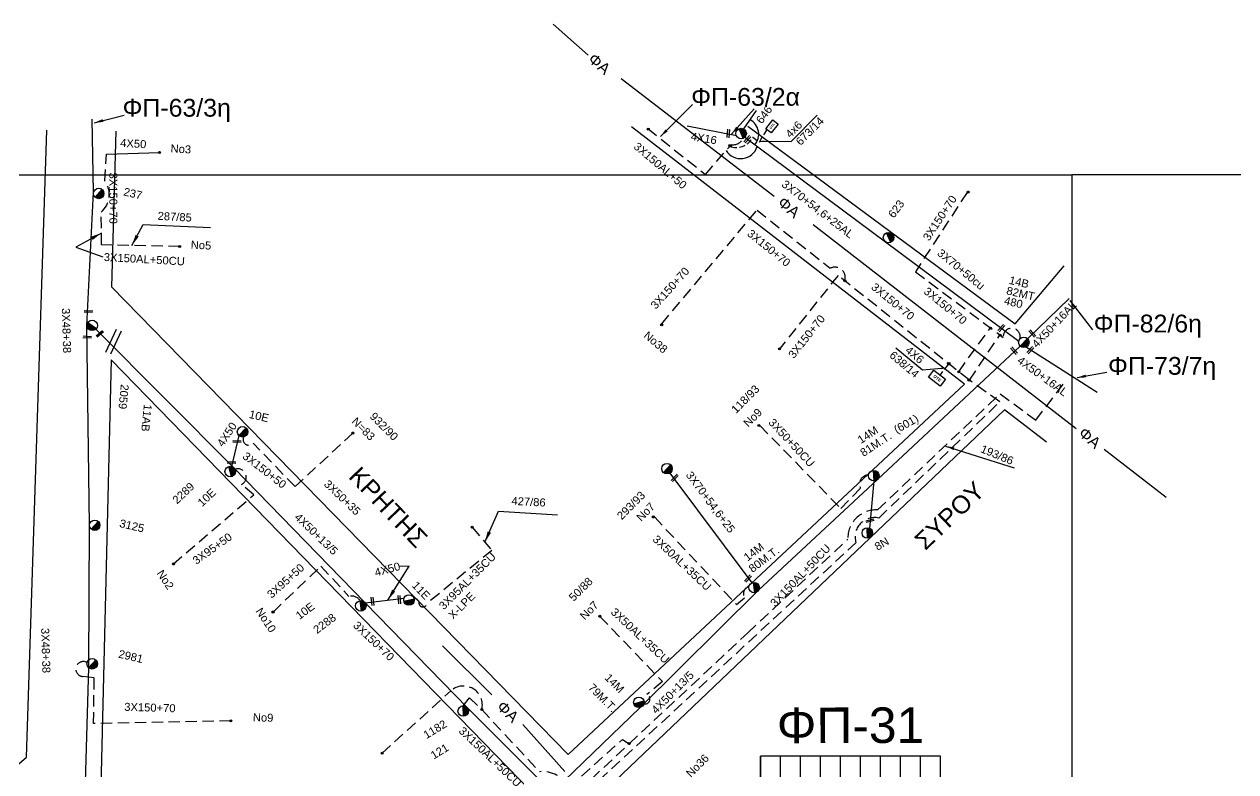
# Model space of a CAD drawing. Header units: millimetres. Extents: x 745 to 5694, y 762 to 3401.
# Drawn here: x 2838.3 to 3110.7, y 1757.3 to 1925.4 of the extents above; entities that cross this region are included whole.
import ezdxf
from ezdxf.enums import TextEntityAlignment as Align

# ---------------------------------------------------------------- set-up
doc = ezdxf.new("R2010")
doc.units = ezdxf.units.MM
doc.linetypes.add('DASHED', pattern=[19.05, 12.7, -6.35])
for name, color, linetype in [('Pillar OTE', 7, 'Continuous'), ('Άγνωστα', 7, 'Continuous'), ('Ασφαλειοκιβώτια Χ.Τ 9 αναχωρήσεων', 7, 'Continuous'), ('Γυμνά εναέρια ΧΤ και ΦΟΠ (3Φ)   4x50+16AL', 7, 'Continuous'), ('Εναέρια παροχή ΧΤ 4x16', 7, 'SYN_LINE'), ('Επιγραφές - Σχήματα', 7, 'Continuous'), ('Καλώδια ΧΤ   3x150+50AL', 7, 'DASHED'), ('Καλώδια ΧΤ   3x150AL+50CU', 7, 'DASHED'), ('Μηχανική τομή', 7, 'Continuous'), ('Στύλος ΦΜ', 7, 'Continuous'), ('Στύλος ΦΜ @ 1', 7, 'Continuous'), ('Συνδέσεις', 7, 'Continuous'), ('Συνεστραμμένα ΧΤ   3x70+54.6+25 AL', 7, 'SYN_LINE'), ('Τομή', 7, 'Continuous'), ('Υπόβαθρο ΔΕΗ', 7, 'Continuous'), ('Υπόγεια καλώδια Παροχών ΧΤ   4x6', 7, 'DASHED')]:
    doc.layers.add(name, color=color, linetype=linetype)
doc.styles.add('arial', font='arial.ttf')
doc.styles.get("Standard").update_dxf_attribs({"font": 'arial.ttf'})
doc.linetypes.add('SYN_LINE', pattern='A,0.5,-0.0001,["/\\/\\/\\/",Standard,S=0.1,R=0,X=0,Y=-0.05],-0.25', length=0.7501)
doc.dimstyles.new('ISO-25', dxfattribs={"dimtxt": 2.5, "dimasz": 2.5, "dimexe": 1.25, "dimexo": 0.625, "dimtad": 1, "dimtxsty": 'Standard', "dimcen": 2.5, "dimadec": 0, "dimazin": 0, "dimtfac": 1, "dimtmove": 0, "dimatfit": 3, "dimfxl": 1, "dimarcsym": 0})

# ---------------------------------------------------------------- blocks, each defined once
blk = doc.blocks.new('ΥΠΑΡΧΩΝ ΤΣΙΜΕΝΤΕΝΙΟΣ ΣΤΥΛΟΣ')
at = {"layer": 'Στύλος ΦΜ'}
blk.add_hatch(color=256, dxfattribs=at).paths.add_polyline_path([(-1.29, -2.28, 0.574793), (2.62, 0, 0.268822), (1.3, 2.27)])
blk.add_line((-1.29, -2.28), (1.3, 2.27), dxfattribs=at)
blk.add_circle((0, 0), 2.62, dxfattribs=at)
at = {"layer": 'Στύλος ΦΜ', "flags": 4}
for tag, p in [('ΑΡΙΘΜΟΣ', (-4.68, 8.05)), ('ΤΥΠΟΣ', (-4.91, 3.03))]:
    blk.add_attdef(tag, p, '', height=4, dxfattribs=at)
blk = doc.blocks.new('_ΣΥΝΔΕΣΗ')
at = {"layer": 'Συνδέσεις', "linetype": 'SYN_LINE', "ltscale": 40}
blk.add_hatch(color=256, dxfattribs=at).paths.add_polyline_path([(0.5, -0.01, 1), (-0.5, -0.01, 1)])
at = {"layer": 'Συνδέσεις'}
blk.add_circle((0, -0.01), 0.5, dxfattribs=at)
blk = doc.blocks.new('ΑΣΦΑΛΕΙΟΚΙΒΩΤΙΟ ΥΠΟΣΤΑΘΜΟΥ 9 ΑΝΑΧΩΡΗΣΕΩΝ')
at = {"layer": 'Ασφαλειοκιβώτια Χ.Τ 9 αναχωρήσεων', "ltscale": 40}
for p, q in [((-23.8, 40.36), (24.02, 40.36)), ((-9.72, 40.36), (-9.72, -40.64)), ((9.94, 40.36), (9.94, -40.64)), ((-23.8, 31.36), (24.02, 31.36)), ((-23.8, 22.36), (24.02, 22.36)), ((-23.8, 13.36), (24.02, 13.36)), ((-23.8, 4.36), (24.02, 4.36)), ((-23.8, -4.64), (24.02, -4.64)), ((-23.8, -13.64), (24.02, -13.64)), ((-23.8, -22.64), (24.02, -22.64)), ((-23.8, -31.64), (24.02, -31.64))]:
    blk.add_line(p, q, dxfattribs=at)
at = {"layer": 'Ασφαλειοκιβώτια Χ.Τ 9 αναχωρήσεων'}
blk.add_lwpolyline([(-23.8, -40.64), (24.02, -40.64), (24.02, 40.36), (-23.8, 40.36)], close=True, dxfattribs=at)
for s, p in [('1', (-17.96, 37.74)), ('2', (-17.96, 29.17)), ('3', (-17.96, 20.09)), ('4', (-17.96, 11.07)), ('5', (-17.96, 2.06)), ('6', (-17.96, -7.08)), ('7', (-17.96, -15.32)), ('8', (-17.96, -25)), ('9', (-17.96, -33.7))]:
    blk.add_text(s, height=3.6, rotation=270, dxfattribs=at).set_placement(p)
at = {"layer": 'Ασφαλειοκιβώτια Χ.Τ 9 αναχωρήσεων', "ltscale": 40}
for tag, height, p in [('ΟΝΟΜΑ', 5, (-0.16, 44.31)), ('ΚΕΙΜΕΝΟ 1', 2, (17.06, 35.59)), ('ΚΕΙΜΕΝΟ 2', 2, (17.06, 26.88)), ('ΚΕΙΜΕΝΟ 3', 2, (17.06, 17.69)), ('ΚΕΙΜΕΝΟ 4', 2, (17.06, 8.71)), ('ΚΕΙΜΕΝΟ 5', 2, (17.06, -0.13)), ('ΚΕΙΜΕΝΟ 6', 2, (17.06, -9.05)), ('ΚΕΙΜΕΝΟ 7', 2, (17.06, -18.13)), ('ΚΕΙΜΕΝΟ 8', 2, (17.06, -26.85)), ('ΚΕΙΜΕΝΟ 9', 2, (17.06, -35.99)), ('ΣΧ', 2, (-0.1, -42.64))]:
    blk.add_attdef(tag, text='', height=height, dxfattribs=at).set_placement(p, align=Align.MIDDLE_CENTER)
blk = doc.blocks.new('ΜΗΧΑΝΙΚΗ ΤΟΜΗ')
at = {"layer": 'Μηχανική τομή', "ltscale": 40}
for p, q in [((-1.89, 0.78), (1.89, 0.78)), ((1.89, 0), (-1.89, 0))]:
    blk.add_line(p, q, dxfattribs=at)
blk = doc.blocks.new('ΤΟΜΗ')
at = {"layer": 'Τομή', "ltscale": 40}
for p, q in [((-5.68, 0), (5.68, 0)), ((5.68, -2.33), (-5.68, -2.33))]:
    blk.add_line(p, q, dxfattribs=at)
blk = doc.blocks.new('PILLAR ΟΤΕ')
at = {"layer": 'Pillar OTE', "ltscale": 40}
blk.add_lwpolyline([(-3.31, 2.02), (3.39, 2.02), (3.39, -1.99), (-3.31, -1.99)], close=True, dxfattribs=at)
at = {"layer": 'Pillar OTE', "insert": (-1.81, 0.71), "char_height": 1.3575, "width": 109.961, "attachment_point": 1}
blk.add_mtext('{\\fArial|b1|i0|c161|p34;OTE}', dxfattribs=at)
blk = doc.blocks.new('TSONTA XT1')
at = {"ltscale": 40}
h = blk.add_hatch(color=256, dxfattribs=at)
h.dxf.hatch_style = 1
h.paths.add_polyline_path([(595.96, 2487.66), (597.07, 2488.77), (595.96, 2489.87), (594.85, 2488.77)])
blk.add_lwpolyline([(594.85, 2488.77), (595.96, 2489.87), (597.07, 2488.77), (595.96, 2487.66)], close=True, dxfattribs=at)

msp = doc.modelspace()

# ---------------------------------------------------------------- linework, layer by layer
at = {"layer": 'Άγνωστα', "color": 5}
msp.add_line((3063.21, 1853.09), (3079.56, 1842.61), dxfattribs=at)
at = {"layer": 'Άγνωστα', "color": 6}
for points in [[(2851.42, 1731.67), (2852.81, 1780.69), (2852.99, 1812.72), (2852.42, 1857.65), (2853.92, 1887.61), (2853.61, 1904.08)], [(2856.81, 1896.18), (2868.73, 1896.58)]]:
    msp.add_lwpolyline(points, dxfattribs=at)
at = {"layer": 'Άγνωστα', "color": 6, "linetype": 'DASHED', "ltscale": 0.2}
for points in [[(3050.32, 1887.59), (3038.7, 1869.73)], [(2981.65, 1858.04), (3003.11, 1883.59)], [(2873.26, 1875.42), (2855.69, 1875.76)], [(3021.3, 1868.89), (3008.29, 1852.57)], [(3050.85, 1845.33), (3021.3, 1868.89)], [(3048.43, 1847.25), (3055.55, 1857.12)], [(3050.85, 1845.33), (3057.69, 1855.52)], [(3030.48, 1814.34), (3057.69, 1840.47), (3050.85, 1845.33)], [(3001.25, 1728.72), (2995.27, 1723.28), (2974.32, 1743.61), (2964.81, 1752.77), (3025.33, 1808.78)]]:
    msp.add_lwpolyline(points, dxfattribs=at)
for points in [[(3003.11, 1883.59), (3019.56, 1870.51, -0.678699), (3022.81, 1867.69, 7.534604)], [(3038.7, 1869.73), (3058.46, 1854.94, -1.200751), (3062.19, 1854.64, -16.111255)], [(2884.76, 1768.7), (2853.91, 1768.12), (2854.04, 1778.4), (2851.42, 1778.69, -1.23551), (2852.46, 1781.82, -0.193823)]]:
    msp.add_lwpolyline(points, format="xyb", dxfattribs=at)
at = {"layer": 'Άγνωστα', "color": 2}
for points in [[(2956.3, 1753.32), (2938.03, 1771.53), (2914.95, 1795.29), (2885.47, 1825.61), (2854.43, 1856.83)], [(2886.6, 1832.87), (2884.91, 1825.93)], [(2914.96, 1795.28), (2923.73, 1796.32)]]:
    msp.add_lwpolyline(points, dxfattribs=at)
at = {"layer": 'Άγνωστα', "color": 5}
msp.add_lwpolyline([(2957.64, 1753.2), (2976.8, 1771.73), (3003.45, 1798.11), (3030.16, 1823), (3062.28, 1853)], dxfattribs=at)
at = {"layer": 'Άγνωστα', "color": 2, "linetype": 'DASHED', "ltscale": 0.2}
for points in [[(3002.05, 1727.91), (2994.19, 1720.49), (2974.32, 1741.43), (2963.06, 1753.02), (2974.35, 1763.58), (3001, 1788.51), (3023.51, 1809.58, -0.440031), (3030.18, 1816.16), (3057.75, 1842.3), (3065.75, 1836.35), (3072.34, 1844.94)], [(2899.22, 1821.4), (2889.81, 1831.14, -0.875013), (2887.67, 1832.59, 7.963131)], [(2871.86, 1804), (2889.95, 1819.58), (2887.19, 1821.89, 0.977335), (2885.7, 1825.26, -2.599209)], [(2939.05, 1812.26), (2943.45, 1807.04), (2928.86, 1795.1, -1.082619), (2927.1, 1795.51, 0.313282), (2925.97, 1796.19, 2.684635)], [(2918.78, 1761.43), (2934.22, 1775.44, -0.743987), (2941.2, 1771.24, 0.753769)], [(2936.99, 1772.09), (2938.45, 1773.91), (2941.2, 1771.24), (2954.16, 1757.26, -0.305813), (2960.82, 1753.72), (2972.82, 1764.52), (2974.35, 1763.58)]]:
    msp.add_lwpolyline(points, format="xyb", dxfattribs=at)
msp.add_lwpolyline([(2912.23, 1833.45), (2899.22, 1821.4)], dxfattribs=at)
at = {"layer": 'Άγνωστα', "color": 5, "linetype": 'DASHED', "ltscale": 0.2}
for points in [[(3003.75, 1835.13), (3021.92, 1816.48), (3026.35, 1821.04, -0.557348), (3028.19, 1824.03, -2.996511)], [(2980.01, 1814.57), (2998.46, 1794.9), (3000.29, 1796.42, -0.518585), (3001.26, 1798.88, 23.387656)], [(2967.76, 1792.22), (2981.82, 1777.57), (2978.29, 1774.62, -0.942681), (2977.65, 1772.54, 2.916205)]]:
    msp.add_lwpolyline(points, format="xyb", dxfattribs=at)
at = {"layer": 'Άγνωστα', "color": 5, "linetype": 'SYN_LINE', "ltscale": 20}
msp.add_lwpolyline([(2983.49, 1824.45), (3001.93, 1799.75)], dxfattribs=at)
at = {"layer": 'Άγνωστα', "color": 5, "linetype": 'SYN_LINE', "ltscale": 10}
msp.add_lwpolyline([(3028.49, 1811.99), (3029.43, 1822.69)], dxfattribs=at)
at = {"layer": 'Άγνωστα', "color": 6, "linetype": 'DASHED', "ltscale": 0.2}
msp.add_arc((3029.51, 1810.07), 4.37, 77.193, 197.1693, dxfattribs=at)
at = {"layer": 'Γυμνά εναέρια ΧΤ και ΦΟΠ (3Φ)   4x50+16AL', "color": 85}
msp.add_line((3063.88, 1854.61), (3073.26, 1863.69), dxfattribs=at)
at = {"layer": 'Εναέρια παροχή ΧΤ 4x16', "color": 133, "linetype": 'Continuous'}
msp.add_line((2998.49, 1900.3), (2987.39, 1902.49), dxfattribs=at)
at = {"layer": 'Επιγραφές - Σχήματα', "color": 85, "ltscale": 0.2}
for p, q in [((2957.25, 1925.41), (2965.13, 1918.43)), ((2972.53, 1913.23), (3006.97, 1886.77)), ((3015.72, 1880.33), (3074.86, 1834.5)), ((3081.12, 1829.82), (3095.06, 1819.02)), ((2932.4, 1785.56), (2943.49, 1774.59)), ((2950.43, 1767.91), (2959.89, 1757.32))]:
    msp.add_line(p, q, dxfattribs=at)
at = {"layer": 'Επιγραφές - Σχήματα'}
msp.add_lwpolyline([(780.39, 1891.51), (3073.89, 1891.51), (3073.89, 778.3), (780.39, 778.3)], close=True, dxfattribs=at)
at = {"layer": 'Επιγραφές - Σχήματα', "ltscale": 10}
msp.add_lwpolyline([(3073.89, 778.3), (3313.76, 778.3), (3313.76, 1891.51), (3073.89, 1891.51)], dxfattribs=at)
at = {"layer": 'Επιγραφές - Σχήματα', "color": 2, "linetype": 'DASHED', "ltscale": 0.2}
msp.add_lwpolyline([(2894.26, 1793.19), (2905.03, 1803.51), (2911.33, 1796.72)], dxfattribs=at)
at = {"layer": 'Επιγραφές - Σχήματα', "ltscale": 0.2}
for centre, radius, start, end in [((2999.79, 1900.67), 3.68, 319.5631, 61.7745), ((2999.43, 1899.06), 3.87, 211.7457, 342.467)]:
    msp.add_arc(centre, radius, start, end, dxfattribs=at)
at = {"layer": 'Επιγραφές - Σχήματα', "color": 2, "linetype": 'DASHED', "ltscale": 0.2}
msp.add_arc((2911.92, 1794.46), 2.33, 33.5447, 104.7632, dxfattribs=at)
at = {"layer": 'Καλώδια ΧΤ   3x150+50AL', "color": 133, "linetype": 'DASHED', "ltscale": 0.2}
msp.add_lwpolyline([(2978.52, 1901.93), (2991.48, 1891.64), (2997.26, 1898.32, 0.315314), (3000.06, 1899.78, 0.190396)], format="xyb", dxfattribs=at)
at = {"layer": 'Καλώδια ΧΤ   3x150AL+50CU', "color": 6, "ltscale": 0.2}
msp.add_lwpolyline([(2855.69, 1875.76), (2855.64, 1883.17, 0.386892), (2856.47, 1890.19), (2856.81, 1896.18)], format="xyb", dxfattribs=at)
at = {"layer": 'Συνεστραμμένα ΧΤ   3x70+54.6+25 AL', "color": 133, "ltscale": 20}
msp.add_line((3000.11, 1901.85), (3002.94, 1905.97), dxfattribs=at)
msp.add_lwpolyline([(3000.32, 1899.97), (3031.96, 1876.46), (3061.93, 1854.13)], dxfattribs=at)
at = {"layer": 'Υπόβαθρο ΔΕΗ'}
for points in [[(3010.77, 1899.05), (3016.6, 1904.95)], [(2756.66, 1900.76), (2723.11, 1868.35), (2831.49, 1754.26), (2838.83, 1760.54), (2843.39, 1901.55)], [(2858.92, 1901.39), (2857.96, 1866.35), (2960.62, 1761.17), (3049.74, 1844.42), (2974.9, 1902.32)], [(3001.02, 1902.49), (3061.11, 1858.03), (3072.15, 1871.08)], [(3040.31, 1847.59), (3034.3, 1852.53)], [(2857.85, 1849.93), (2855.02, 1732.18), (2890.29, 1695.8), (2952.35, 1752.77), (2857.85, 1849.93)], [(3068.15, 1831.43), (3058.72, 1838.71), (2968.07, 1752.21), (3058.75, 1659.73), (3069.04, 1662.73)]]:
    msp.add_lwpolyline(points, dxfattribs=at)
at = {"layer": 'Υπόγεια καλώδια Παροχών ΧΤ   4x6', "color": 133, "linetype": 'DASHED', "ltscale": 0.1}
msp.add_lwpolyline([(2997.29, 1897.84, 0.365479), (3002.12, 1900.02), (3003.61, 1898.91), (3005.32, 1901.67)], format="xyb", dxfattribs=at)
at = {"layer": 'Υπόγεια καλώδια Παροχών ΧΤ   4x6', "color": 6, "linetype": 'DASHED', "ltscale": 0.1}
msp.add_lwpolyline([(3045.99, 1848.76), (3044.23, 1846.57)], dxfattribs=at)

# ---------------------------------------------------------------- block references
at = {"layer": 'Pillar OTE'}
for p, xscale, yscale, zscale, rotation in [((3006.44, 1902.41), 0.375, 0.375, 0.375, 51.64944352971268), ((3043.54, 1845.8), 0.4999999999999999, 0.4999999999999999, 0.4999999999999999, 322.3072750067635)]:
    msp.add_blockref('PILLAR ΟΤΕ', p, dxfattribs=dict(at, xscale=xscale, yscale=yscale, zscale=zscale, rotation=rotation))
at = {"layer": 'Ασφαλειοκιβώτια Χ.Τ 9 αναχωρήσεων', "xscale": 0.499999999999965, "yscale": 0.499999999999965, "zscale": 0.499999999999965, "rotation": 90.00149064746421}
msp.add_blockref('ΑΣΦΑΛΕΙΟΚΙΒΩΤΙΟ ΥΠΟΣΤΑΘΜΟΥ 9 ΑΝΑΧΩΡΗΣΕΩΝ', (3024.03, 1748.78), dxfattribs=at)
at = {"layer": 'Μηχανική τομή'}
for p, xscale, yscale, zscale, rotation in [((2996.82, 1900.81), 0.5000000000005591, 0.5000000000005591, 0.5000000000005591, 85.43268746203462), ((3001.07, 1899.41), 0.5000000000004665, 0.5000000000004665, 0.5000000000004665, 46.7770697874014), ((2852.77, 1861), 0.5000000000002864, 0.5000000000002864, 0.5000000000002864, 176.8300318533445), ((3058.16, 1856.94), 0.5000000000004665, 0.5000000000004665, 0.5000000000004665, 46.7770697874014), ((2852.49, 1855.24), 0.5000000000002864, 0.5000000000002864, 0.5000000000002864, 176.8300318533445), ((2855.2, 1855.95), 0.5000000000002206, 0.5000000000002206, 0.5000000000002206, 219.3361212536502), ((3065.12, 1855.97), 0.5000000000002788, 0.5000000000002788, 0.5000000000002788, 131.0658632130771), ((3061.03, 1852.1), 0.5000000000002788, 0.5000000000002788, 0.5000000000002788, 131.0658632130771), ((3064.68, 1851.96), 0.5000000000004665, 0.5000000000004665, 0.5000000000004665, 46.7770697874014), ((2886.18, 1831.73), 0.5000000000002864, 0.5000000000002864, 0.5000000000002864, 176.8300318533445), ((2884.95, 1827.01), 0.5000000000002864, 0.5000000000002864, 0.5000000000002864, 176.8300318533445), ((2984.74, 1823.22), 0.5000000000004665, 0.5000000000004665, 0.5000000000004665, 46.7770697874014), ((3028.54, 1813.53), 0.5000000000004428, 0.5000000000004428, 0.5000000000004428, 13.09127888549391), ((3001.2, 1800.58), 0.5000000000004665, 0.5000000000004665, 0.5000000000004665, 46.7770697874014), ((2916.83, 1795.63), 0.5000000000005835, 0.5000000000005835, 0.5000000000005835, 95.99353777828799), ((2922.86, 1796), 0.5000000000005835, 0.5000000000005835, 0.5000000000005835, 95.99353777828799)]:
    msp.add_blockref('ΜΗΧΑΝΙΚΗ ΤΟΜΗ', p, dxfattribs=dict(at, xscale=xscale, yscale=yscale, zscale=zscale, rotation=rotation))
at = {"layer": 'Στύλος ΦΜ @ 1', "ltscale": 40}
ref = msp.add_blockref('ΥΠΑΡΧΩΝ ΤΣΙΜΕΝΤΕΝΙΟΣ ΣΤΥΛΟΣ', (2999.52, 1900.83), dxfattribs=dict(at, xscale=0.4499999999997213, yscale=0.4499999999997213, zscale=0.4499999999997213, rotation=53.67258555616657))
ref.add_attrib('ΤΥΠΟΣ', '646', (3004.16, 1902.86), dxfattribs={"layer": 'Στύλος ΦΜ', "height": 1.8, "rotation": 53.6726, "flags": 4})
ref = msp.add_blockref('ΥΠΑΡΧΩΝ ΤΣΙΜΕΝΤΕΝΙΟΣ ΣΤΥΛΟΣ', (2855.07, 1887.34), dxfattribs=dict(at, xscale=0.4499999999996779, yscale=0.4499999999996779, zscale=0.4499999999996779, rotation=346.8465568456768))
ref.add_attrib('ΤΥΠΟΣ', '237', (2860.51, 1886.93), dxfattribs={"layer": 'Στύλος ΦΜ', "height": 1.8, "rotation": 346.8466, "flags": 4})
ref = msp.add_blockref('ΥΠΑΡΧΩΝ ΤΣΙΜΕΝΤΕΝΙΟΣ ΣΤΥΛΟΣ', (3032.66, 1877.41), dxfattribs=dict(at, xscale=0.4499999999997213, yscale=0.4499999999997213, zscale=0.4499999999997213, rotation=53.67258555616657))
ref.add_attrib('ΤΥΠΟΣ', '623', (3033.86, 1881.65), dxfattribs={"layer": 'Στύλος ΦΜ', "height": 1.8, "rotation": 53.6726, "flags": 4})
ref = msp.add_blockref('ΥΠΑΡΧΩΝ ΤΣΙΜΕΝΤΕΝΙΟΣ ΣΤΥΛΟΣ', (3063.08, 1853.86), dxfattribs=dict(at, xscale=0.4499999999996779, yscale=0.4499999999996779, zscale=0.4499999999996779, rotation=346.8465568456768))
ref.add_attrib('ΤΥΠΟΣ', '14Β', (3059.63, 1867.04), dxfattribs={"layer": 'Στύλος ΦΜ', "height": 1.8, "rotation": 346.8466, "flags": 4})
ref.add_attrib('ΑΡΙΘΜΟΣ', '480', (3058.51, 1862.44), dxfattribs={"layer": 'Στύλος ΦΜ', "height": 1.8, "rotation": 346.8466, "flags": 4})
ref = msp.add_blockref('ΥΠΑΡΧΩΝ ΤΣΙΜΕΝΤΕΝΙΟΣ ΣΤΥΛΟΣ', (2853.6, 1857.67), dxfattribs=dict(at, xscale=0.4499999999997728, yscale=0.4499999999997728, zscale=0.4499999999997728, rotation=264.3047288833885))
ref.add_attrib('ΤΥΠΟΣ', '11AB', (2865.24, 1839.99), dxfattribs={"layer": 'Στύλος ΦΜ', "height": 1.8, "rotation": 264.3047, "flags": 4})
ref.add_attrib('ΑΡΙΘΜΟΣ', '2059', (2860.06, 1844.48), dxfattribs={"layer": 'Στύλος ΦΜ', "height": 1.8, "rotation": 264.3047, "flags": 4})
ref = msp.add_blockref('ΥΠΑΡΧΩΝ ΤΣΙΜΕΝΤΕΝΙΟΣ ΣΤΥΛΟΣ', (2887.4, 1833.74), dxfattribs=dict(at, xscale=0.4499999999996779, yscale=0.4499999999996779, zscale=0.4499999999996779, rotation=346.8465568456768))
ref.add_attrib('ΤΥΠΟΣ', '10E', (2888.73, 1836.88), dxfattribs={"layer": 'Στύλος ΦΜ', "height": 1.8, "rotation": 346.8466, "flags": 4})
ref = msp.add_blockref('ΥΠΑΡΧΩΝ ΤΣΙΜΕΝΤΕΝΙΟΣ ΣΤΥΛΟΣ', (3029.35, 1823.86), dxfattribs=dict(at, xscale=0.4499999999996641, yscale=0.4499999999996641, zscale=0.4499999999996641, rotation=33.25540348288513))
ref.add_attrib('ΤΥΠΟΣ', '14M', (3026.44, 1830.96), dxfattribs={"layer": 'Στύλος ΦΜ', "height": 1.8, "rotation": 33.2554, "flags": 4})
ref.add_attrib('ΑΡΙΘΜΟΣ', '81M.T.', (3027.03, 1828.06), dxfattribs={"layer": 'Στύλος ΦΜ', "height": 1.8, "rotation": 33.2554, "flags": 4})
ref = msp.add_blockref('ΥΠΑΡΧΩΝ ΤΣΙΜΕΝΤΕΝΙΟΣ ΣΤΥΛΟΣ', (2884.63, 1824.79), dxfattribs=dict(at, xscale=0.4499999999996298, yscale=0.4499999999996298, zscale=0.4499999999996298, rotation=43.38064545304648))
ref.add_attrib('ΤΥΠΟΣ', '2289', (2872.68, 1817.37), dxfattribs={"layer": 'Στύλος ΦΜ', "height": 1.8, "rotation": 43.3806, "flags": 4})
ref.add_attrib('ΑΡΙΘΜΟΣ', '10E', (2878.34, 1816.78), dxfattribs={"layer": 'Στύλος ΦΜ', "height": 1.8, "rotation": 43.3806, "flags": 4})
at = {"layer": 'Στύλος ΦΜ @ 1', "ltscale": 40, "xscale": 0.4499999999996779, "yscale": 0.4499999999996779, "zscale": 0.4499999999996779, "rotation": 346.8465568456768}
msp.add_blockref('ΥΠΑΡΧΩΝ ΤΣΙΜΕΝΤΕΝΙΟΣ ΣΤΥΛΟΣ', (2982.85, 1825.44), dxfattribs=at)
at = {"layer": 'Στύλος ΦΜ @ 1', "ltscale": 40}
ref = msp.add_blockref('ΥΠΑΡΧΩΝ ΤΣΙΜΕΝΤΕΝΙΟΣ ΣΤΥΛΟΣ', (2854.17, 1812.71), dxfattribs=dict(at, xscale=0.4499999999996779, yscale=0.4499999999996779, zscale=0.4499999999996779, rotation=346.8465568456768))
ref.add_attrib('ΤΥΠΟΣ', '3125', (2859.6, 1812.35), dxfattribs={"layer": 'Στύλος ΦΜ', "height": 1.8, "rotation": 346.8466, "flags": 4})
ref = msp.add_blockref('ΥΠΑΡΧΩΝ ΤΣΙΜΕΝΤΕΝΙΟΣ ΣΤΥΛΟΣ', (3027.89, 1810.97), dxfattribs=dict(at, xscale=0.4499999999997006, yscale=0.4499999999997006, zscale=0.4499999999997006, rotation=30.8347818927512))
ref.add_attrib('ΤΥΠΟΣ', '8N', (3030.2, 1806.94), dxfattribs={"layer": 'Στύλος ΦΜ', "height": 1.8, "rotation": 30.8348, "flags": 4})
ref = msp.add_blockref('ΥΠΑΡΧΩΝ ΤΣΙΜΕΝΤΕΝΙΟΣ ΣΤΥΛΟΣ', (3002.43, 1798.69), dxfattribs=dict(at, xscale=0.4499999999995923, yscale=0.4499999999995923, zscale=0.4499999999995923, rotation=37.0654158722401))
ref.add_attrib('ΤΥΠΟΣ', '14M', (3000.95, 1804.52), dxfattribs={"layer": 'Στύλος ΦΜ', "height": 1.8, "rotation": 37.0654, "flags": 4})
ref.add_attrib('ΑΡΙΘΜΟΣ', '80M.T.', (3002.07, 1801.96), dxfattribs={"layer": 'Στύλος ΦΜ', "height": 1.8, "rotation": 37.0654, "flags": 4})
ref = msp.add_blockref('ΥΠΑΡΧΩΝ ΤΣΙΜΕΝΤΕΝΙΟΣ ΣΤΥΛΟΣ', (2924.83, 1795.9), dxfattribs=dict(at, xscale=0.4499999999996371, yscale=0.4499999999996371, zscale=0.4499999999996371, rotation=313.9083417686466))
ref.add_attrib('ΤΥΠΟΣ', '11E', (2925.36, 1799.02), dxfattribs={"layer": 'Στύλος ΦΜ', "height": 1.8, "rotation": 313.9083, "flags": 4})
ref = msp.add_blockref('ΥΠΑΡΧΩΝ ΤΣΙΜΕΝΤΕΝΙΟΣ ΣΤΥΛΟΣ', (2914, 1794.58), dxfattribs=dict(at, xscale=0.4499999999997468, yscale=0.4499999999997468, zscale=0.4499999999997468, rotation=36.80806793580642))
ref.add_attrib('ΤΥΠΟΣ', '10E', (2900.22, 1791.39), dxfattribs={"layer": 'Στύλος ΦΜ', "height": 1.8, "rotation": 36.8081, "flags": 4})
ref.add_attrib('ΑΡΙΘΜΟΣ', '2288', (2904.14, 1788.21), dxfattribs={"layer": 'Στύλος ΦΜ', "height": 1.8, "rotation": 36.8081, "flags": 4})
ref = msp.add_blockref('ΥΠΑΡΧΩΝ ΤΣΙΜΕΝΤΕΝΙΟΣ ΣΤΥΛΟΣ', (2853.61, 1781.55), dxfattribs=dict(at, xscale=0.4499999999996779, yscale=0.4499999999996779, zscale=0.4499999999996779, rotation=346.8465568456768))
ref.add_attrib('ΤΥΠΟΣ', '2981', (2859.36, 1782.97), dxfattribs={"layer": 'Στύλος ΦΜ', "height": 1.8, "rotation": 346.8466, "flags": 4})
ref = msp.add_blockref('ΥΠΑΡΧΩΝ ΤΣΙΜΕΝΤΕΝΙΟΣ ΣΤΥΛΟΣ', (2976.52, 1772.88), dxfattribs=dict(at, xscale=0.4499999999996249, yscale=0.4499999999996249, zscale=0.4499999999996249, rotation=314.9199139553924))
ref.add_attrib('ΤΥΠΟΣ', '14M', (2968.68, 1778.27), dxfattribs={"layer": 'Στύλος ΦΜ', "height": 1.8, "rotation": 314.9199, "flags": 4})
ref.add_attrib('ΑΡΙΘΜΟΣ', '79M.T.', (2964.97, 1776.01), dxfattribs={"layer": 'Στύλος ΦΜ', "height": 1.8, "rotation": 314.9199, "flags": 4})
ref = msp.add_blockref('ΥΠΑΡΧΩΝ ΤΣΙΜΕΝΤΕΝΙΟΣ ΣΤΥΛΟΣ', (2937.02, 1770.91), dxfattribs=dict(at, xscale=0.4499999999997378, yscale=0.4499999999997378, zscale=0.4499999999997378, rotation=31.44897174633737))
ref.add_attrib('ΤΥΠΟΣ', '1182', (2928.76, 1764.58), dxfattribs={"layer": 'Στύλος ΦΜ', "height": 1.8, "rotation": 31.449, "flags": 4})
ref.add_attrib('ΑΡΙΘΜΟΣ', '121', (2930.39, 1759.99), dxfattribs={"layer": 'Στύλος ΦΜ', "height": 1.8, "rotation": 31.449, "flags": 4})
at = {"layer": 'Συνδέσεις', "xscale": 0.4499999999998181, "yscale": 0.4499999999998181, "zscale": 0.4499999999998181}
for p in [(2978.64, 1901.83), (2868.73, 1896.58), (3050.54, 1887.67), (2873.26, 1875.43), (3022.84, 1867.73), (2981.65, 1857.82), (3055.58, 1857.07), (3057.74, 1855.5), (3008.15, 1852.4), (3048.47, 1847.22), (3050.71, 1845.38), (2912.23, 1833.46), (3003.52, 1835.15), (2979.78, 1814.58), (2939.05, 1812.27), (2871.86, 1804), (2894.26, 1793.2), (2967.76, 1792.23), (2941.2, 1771.25), (2884.76, 1768.71), (2974.36, 1763.59), (2918.78, 1761.43)]:
    msp.add_blockref('_ΣΥΝΔΕΣΗ', p, dxfattribs=at)
at = {"layer": 'Συνδέσεις'}
for p, xscale, yscale, zscale, rotation in [((2357.76, 1439.08), 0.3075184835441074, 0.3075184835441074, 0.3075184835441074, 319.1443236071944), ((2427.27, 1362.96), 0.3075184835441075, 0.3075184835441075, 0.3075184835441075, 321.6099520838098)]:
    msp.add_blockref('TSONTA XT1', p, dxfattribs=dict(at, xscale=xscale, yscale=yscale, zscale=zscale, rotation=rotation))
at = {"layer": 'Τομή', "xscale": 0.5000000000001975, "yscale": 0.5000000000001975, "zscale": 0.5000000000001975, "rotation": 245.1902771409792}
msp.add_blockref('ΤΟΜΗ', (2858.9, 1853.77), dxfattribs=at)

# ---------------------------------------------------------------- texts
at = {"layer": 'Άγνωστα', "char_height": 1.8, "width": 69.1904, "attachment_point": 1, "style": 'arial'}
for s, insert, rotation in [('4X50', (2859.96, 1899.64), 356.7573), ('3X150AL+50', (2976.35, 1899.01), 319.7101), ('3X150+70', (2859.24, 1892.04), 270.0583), ('3X150+70', (3040.26, 1877.5), 56.6356), ('3X150+70', (3001.86, 1879.42), 320.8142), ('3X70+50cu', (3044.59, 1875.03), 320.8142), ('3X150+70', (2978.98, 1862.37), 48.0505), ('3X150+70', (3029.74, 1867.39), 320.8142), ('3X150+70', (3041.53, 1866.42), 320.8142), ('3X48+38', (2848.57, 1861.59), 271.7386), ('3X150+70', (3009.96, 1851.19), 51.7116), ('3X50+50CU', (3006.84, 1836.93), 313.0303), ('4X50', (2881.51, 1831.19), 56.5686), ('3X150+50', (2888.33, 1829.34), 322.2912), ('3X50+35', (2906.79, 1823.09), 316.4275), ('3X70+54,6+25', (2988.41, 1825.07), 306.869), ('4X50+13/5', (2900.18, 1815.61), 316.4275), ('3X95+50', (2875.95, 1805.25), 35.5242), ('3X50AL+35CU', (2980.69, 1810.66), 316.8438), ('3X95AL+35CU\\PX-LPE', (2931.37, 1794.83), 45.0382), ('3X95+50', (2892.72, 1797.48), 41.8447), ('4X50', (2916.9, 1802.89), 15.3945), ('3X50AL+35CU', (2971.28, 1794.3), 316.8438), ('3X150+70', (2913.36, 1791.29), 316.4275), ('3X48+38', (2843.92, 1789.63), 271.7386), ('4X50+13/5', (2979.14, 1771.44), 45.0382), ('3X150+70', (2860.84, 1772.78), 358.268)]:
    msp.add_mtext(s, dxfattribs=dict(at, insert=insert, rotation=rotation))
at = {"layer": 'Γυμνά εναέρια ΧΤ και ΦΟΠ (3Φ)   4x50+16AL', "char_height": 1.8, "width": 69.1904, "attachment_point": 1, "style": 'arial'}
for insert, rotation in [((3064.71, 1853.72), 46.5622), ((3062.48, 1850.86), 323.883)]:
    msp.add_mtext('4X50+16AL', dxfattribs=dict(at, insert=insert, rotation=rotation))
at = {"layer": 'Εναέρια παροχή ΧΤ 4x16', "insert": (2988.39, 1901.14), "char_height": 1.8, "width": 69.1904, "attachment_point": 1, "rotation": 350.4174, "style": 'arial'}
msp.add_mtext('4X16', dxfattribs=at)
at = {"layer": 'Επιγραφές - Σχήματα', "color": 85, "ltscale": 0.2, "char_height": 2.5, "width": 69.1904, "attachment_point": 1, "rotation": 319.7101, "style": 'arial'}
for insert in [(2966.5, 1919.12), (3009.11, 1886.84), (3076.76, 1834.98)]:
    msp.add_mtext('ΦΑ', dxfattribs=dict(at, insert=insert))
at = {"layer": 'Επιγραφές - Σχήματα', "ltscale": 0.2, "char_height": 4, "width": 30.8102, "attachment_point": 1}
for s, insert in [('ΦΠ-63/2α', (2988.28, 1911.07)), ('ΦΠ-63/3η', (2860.44, 1908.62)), ('ΦΠ-82/6η', (3078.79, 1860.08)), ('ΦΠ-73/7η', (3082.01, 1850.56))]:
    msp.add_mtext(s, dxfattribs=dict(at, insert=insert))
at = {"layer": 'Επιγραφές - Σχήματα', "attachment_point": 1, "style": 'arial'}
for s, insert, char_height, width, rotation in [('673/14', (3011.6, 1899.27), 1.8, 69.1904, 45.0382), ('4x6', (3009.29, 1900.97), 1.8, 69.1904, 45.0382), ('Nο3', (2871.29, 1898.38), 1.8, 69.1904, 356.7573), ('287/85', (2868.37, 1883.23), 1.8, 69.1904, 356.7573), ('Nο5', (2875.82, 1876.76), 1.8, 69.1904, 356.7573), ('Nο38', (2978.6, 1856.5), 1.8, 69.1904, 319.7101), ('4Χ6', (3037.41, 1853.17), 1.8, 69.1904, 319.7101), ('638/14', (3033.86, 1852.06), 1.8, 69.1904, 319.7101), ('118/93', (2997.09, 1839.01), 1.8, 69.1904, 45.0382), ('Nο9', (2999.86, 1835.94), 1.8, 69.1904, 45.0382), ('N=83', (2913.08, 1837.18), 1.8, 69.1904, 314.8991), ('932/90', (2917.15, 1838.3), 1.8, 69.1904, 314.8991), ('193/86', (3053.88, 1830.87), 1.8, 69.1904, 337.3482), ('293/93', (2971.4, 1815.09), 1.8, 69.1904, 45.0382), ('427/86', (2947.93, 1819.11), 1.8, 69.1904, 356.949), ('Nο7', (2975.76, 1814.73), 1.8, 69.1904, 45.0382), ('Nο2', (2869.53, 1802.89), 1.8, 69.1904, 303.5342), ('50/88', (2960.59, 1796.73), 1.8, 69.1904, 45.0382), ('Nο7', (2963.09, 1792.56), 1.8, 69.1904, 45.0382), ('Nο10', (2891.76, 1794.39), 1.8, 69.1904, 303.5643), ('ΦΠ-31', (3007.52, 1771.69), 8, 69.1904, 0.1115), ('Nο9', (2889.76, 1770.43), 1.8, 69.1904, 358.268), ('Nο36', (2986.93, 1757.15), 1.8, 55.4327, 45.0382)]:
    msp.add_mtext(s, dxfattribs=dict(at, insert=insert, char_height=char_height, width=width, rotation=rotation))
at = {"layer": 'Επιγραφές - Σχήματα', "char_height": 1.8, "width": 4.2699, "attachment_point": 1}
for s, insert, rotation in [('82ΜΤ', (3059.43, 1866.43), 347.2023), ('(601)', (3033.61, 1834.88), 29.0416)]:
    msp.add_mtext(s, dxfattribs=dict(at, insert=insert, rotation=rotation))
at = {"layer": 'Επιγραφές - Σχήματα', "ltscale": 0.2, "char_height": 4, "width": 30.8102, "attachment_point": 1}
for s, insert, rotation in [('ΚΡΗΤΗΣ', (2913.89, 1826.25), 313.7098), ('ΣΥΡΟΥ', (3038.15, 1809.79), 43.7098)]:
    msp.add_mtext(s, dxfattribs=dict(at, insert=insert, rotation=rotation))
at = {"layer": 'Επιγραφές - Σχήματα', "color": 85, "insert": (2946.08, 1773.46), "char_height": 2.5, "width": 19.229, "attachment_point": 1, "rotation": 316.0335, "style": 'arial'}
msp.add_mtext('ΦΑ', dxfattribs=at)
at = {"layer": 'Καλώδια ΧΤ   3x150AL+50CU', "char_height": 1.8, "width": 69.1904, "attachment_point": 1, "style": 'arial'}
for insert, rotation in [((2856.27, 1873.97), 356.7573), ((3005.87, 1795.46), 46.2479), ((2937.1, 1767.56), 316.4275)]:
    msp.add_mtext('3X150AL+50CU', dxfattribs=dict(at, insert=insert, rotation=rotation))
at = {"layer": 'Συνεστραμμένα ΧΤ   3x70+54.6+25 AL', "insert": (3009.54, 1890.51), "char_height": 1.8, "width": 69.1904, "attachment_point": 1, "rotation": 322.4559, "style": 'arial'}
msp.add_mtext('3X70+54,6+25AL', dxfattribs=at)

# ---------------------------------------------------------------- leaders
at = {"layer": 'Επιγραφές - Σχήματα', "ltscale": 40}
for points, override in [([(2981.35, 1900.12), (2988.6, 1907.37)], {"dimasz": 2, "dimtad": 0}), ([(2854.08, 1903.26), (2860.76, 1904.92)], {"dimasz": 2, "dimtad": 0}), ([(2997.32, 1900.67), (3002.42, 1906.35)], {"dimasz": 2, "dimtad": 0}), ([(3003.74, 1899.11), (3010.77, 1899.05)], {"dimasz": 1, "dimtad": 0}), ([(3073.41, 1863.25), (3078.52, 1856.69)], {"dimasz": 2, "dimtad": 0}), ([(3045.43, 1848.06), (3040.31, 1847.59)], {"dimasz": 1, "dimtad": 0}), ([(3075.05, 1845.91), (3081.74, 1847.17)], {"dimasz": 2, "dimtad": 0}), ([(3045.46, 1830.53), (3060.89, 1825.64)], {"dimasz": 2, "dimtad": 0})]:
    msp.add_leader(points, dimstyle='ISO-25', override=override, dxfattribs=at)
at = {"layer": 'Επιγραφές - Σχήματα'}
msp.add_leader([(2862.53, 1875.63), (2865.03, 1880.34), (2880.17, 1879.67)], dimstyle='ISO-25', override={"dimgap": 0.625, "dimtad": 0}, dxfattribs=at)
at = {"layer": 'Επιγραφές - Σχήματα', "ltscale": 0.2}
for points in [[(2855.68, 1878.45), (2849.94, 1875.26), (2856.01, 1873.07)], [(2941.89, 1808.89), (2944.96, 1815.88), (2958.25, 1815.05)], [(2920.06, 1795.88), (2924.85, 1803.49), (2922.64, 1803.41)]]:
    msp.add_leader(points, dimstyle='ISO-25', override={"dimgap": 0.625, "dimtad": 0}, dxfattribs=at)

doc.saveas('drawing.dxf')
